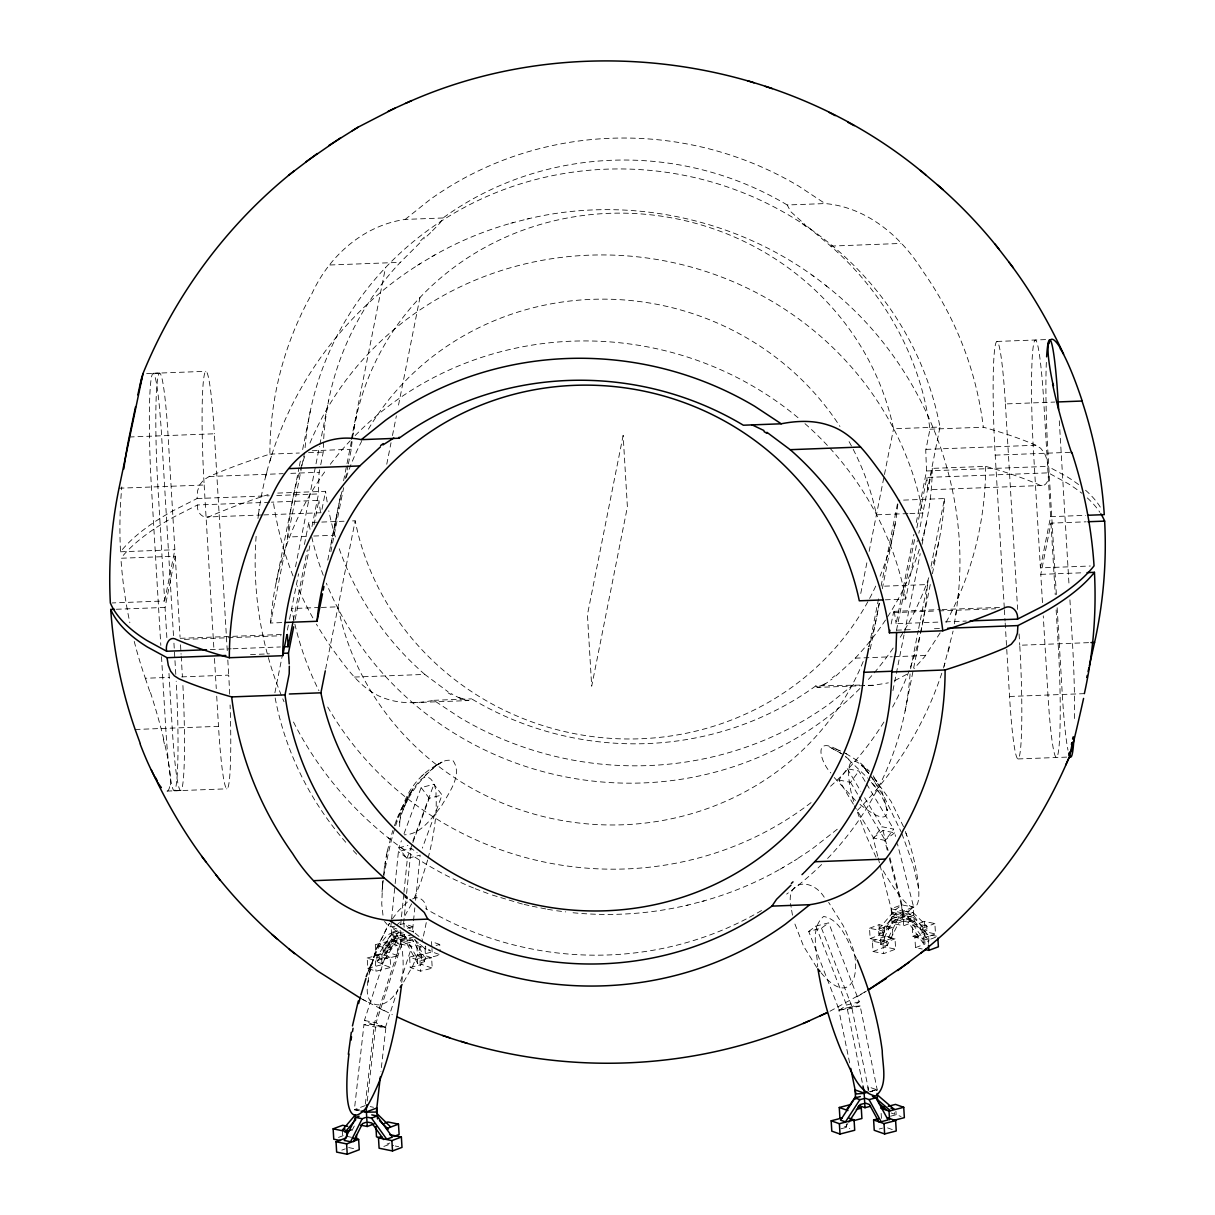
<?xml version="1.0" encoding="UTF-8"?>
<svg xmlns="http://www.w3.org/2000/svg" width="1215" height="1215" viewBox="0 0 1215 1215"><rect width="100%" height="100%" fill="white"/><g stroke="black" fill="none" stroke-linecap="round" stroke-linejoin="round"><path stroke-width="0.75" stroke-dasharray="5 3.75" d="M382.588 884.019L381.738 903.945L383.15 916.733M368.206 980.49C362.176 1009.604 384.289 1012.384 398.049 990.028M256.137 536.301C251.87 592.601 261.605 649.904 284.021 701.723M957.891 598.388C971.195 480.259 919.193 357.423 824.955 284.887M436.474 765.116C413.632 777.797 398.156 803.814 399.781 830.012M401.725 982.464C407.253 948.019 396.394 903.383 372.732 960.427M382.042 891.78L382.831 881.148M391.352 921.259L390.79 926.908L399.765 933.727L403.41 932.786M391.549 919.375L394.981 885.477M395.164 883.594L398.414 851.578L411.186 848.283L417.17 852.824M400.722 924.311L401.284 918.662M401.482 916.778L403.775 894.179M403.957 892.296L407.389 858.398L398.414 851.578M405.856 901.014L403.562 923.597L412.538 930.432L414.831 907.833M406.615 893.481L411.186 848.283M415.591 900.3L420.162 855.102L406.919 858.519L398.793 847.812L401.421 840.734M359.367 1110.768L354.37 1109.751L363.938 1024.701L374.281 1024.625L385.93 1027.009L380.933 1071.387M365.351 1104.131L374.281 1024.625M367.264 1101.033L375.572 1027.085L385.93 1027.009M258.491 514.416C271.644 412.189 332.925 317.54 420.618 263.427M954.352 623.842L956.494 609.702M383.469 874.937L386.598 854.494M382.603 885.188L383.211 880.116M257.975 518.441L259.068 509.328M955.916 614.79L958.468 593.315M368.024 982.343L368.57 977.543M426.268 922.61L422.456 940.881M1078.586 484.572A501.294 144.053 -3.4 0 0 1067.545 477.055L1047.938 466.378L1046.738 458.845L1044.323 452.846L1040.693 448.289L1035.894 445.237A500.884 143.932 -3.4 0 0 983.315 427.194A358.486 342.402 11.3 0 0 922.291 270.383C900.847 236.105 866.629 207.233 825.091 203.558L787.229 204.986L790.722 211.638L804.998 224.517M383.667 876.698C390.137 842.967 397.077 805.727 420.906 779.544C430.763 771.039 436.656 787.107 435.988 795.02C437.263 816.359 433.269 837.651 428.105 858.261M384.122 869.424L384.548 866.614M384.958 863.865L385.322 861.481M859.764 685.093L815.812 685.883C818.895 690.409 827.871 681.418 832.017 679.155M399.462 822.707C403.031 803.297 414.877 786.302 428.394 772.375C435.076 766.589 443.536 757.735 453.165 760.848C462.869 774.942 448.639 793.167 441.607 805.758C432.084 817.619 421.043 834.69 404.185 834.811M369.011 974.521L376.377 948.535L389.453 923.354L388.299 925.192M807.838 226.856L830.741 246.098A305.056 291.357 11.3 0 1 929.961 429.199L925.86 449.869A29.965 2.719 84.2 0 0 925.754 450.568L926.544 470.964L915.761 525.093M319.727 469.765L319.12 472.848A29.965 1.58 -88.5 0 0 319.013 473.455L318.482 493.928L311.769 527.659M330.753 545.262L337.117 513.125M164.678 600.954L174.869 549.742L168.08 435.532A88.163 6.333 87.8 0 0 157.98 376.847A88.163 6.333 87.8 0 0 157.889 486.759L164.678 600.954L112.22 602.944M166.85 637.586L165.058 607.424L175.249 556.197L120.908 558.247A493.503 471.359 11.3 0 0 129.853 622.703M276.048 583.124L298.996 467.851M299.361 466.013L300.454 460.531M302.641 449.55L310.296 411.126M281.743 622.596L270.596 623.022L301.578 467.486M301.943 465.664L304.494 452.846M295.503 566.782L319.469 446.482M319.834 444.629L328.688 400.206M274.894 692.763L282.032 656.935M287.378 630.053L288.456 624.677M289.519 619.301L298.586 573.784M304.418 544.517L308.792 522.556L319.925 522.131M320.73 464.722L323.251 452.117A305.056 291.357 11.3 0 1 400.312 262.349L421.316 241.451M293.301 620.333L307.334 549.909M295.169 619.392L310.311 543.394M314.002 524.85L318.862 500.383L271.446 502.175M277.734 493.093L325.574 491.3L321.489 511.773M351.272 439.602L385.519 267.604M327.777 560.115L341.461 491.513M343.602 480.76L356.435 416.259M330.875 551.731L343.632 487.686M345.455 478.543L348.006 465.74M348.371 463.902L351.287 449.261A274.772 262.44 11.3 0 1 609.004 213.339A274.772 262.44 11.3 0 1 893.557 428.789L939.985 427.042L918.844 533.172M325.65 669.025L355.175 520.81L351.469 520.946M386.75 464.236L391.033 442.731M392.46 435.562L396.379 415.849M398.52 405.096L419.934 297.599M860.752 593.482L867.313 560.54M869.135 551.397L884.08 476.371M884.444 474.533L893.557 428.789M869.014 646.684L879.22 595.456M897.429 503.967L881.027 586.298L927.409 584.552A320.957 306.56 11.3 0 1 891.233 709.514M870.274 649.129L879.341 603.308M882.303 588.759L895.379 522.799M891.172 623.978L893.557 612.102A29.965 2.719 84.2 0 1 893.663 611.783M937.843 622.126L896.123 623.705L913.908 534.357M896.503 630.281L915.032 537.121M916.885 527.857L926.924 477.434L1048.317 472.848L1067.924 483.509A501.294 144.053 -3.4 0 1 1081.821 493.229M885.295 599.815L905.722 599.041L917.386 540.493M1048.317 472.848C1049.912 479.029 1045.933 488.992 1038.339 484.466A500.884 143.932 -3.4 0 0 985.654 466.378L932.285 468.382L928.184 488.992A29.965 1.58 -88.5 0 1 928.063 489.448M892.934 690.576L903.99 635.05M904.37 633.197L920.211 553.6M922.064 544.35L926.848 520.293M910.658 668.721L918.312 630.296M918.677 628.474L928.868 577.231M931.054 566.251L944.541 498.545L898.158 500.307M905.099 710.988L920.393 634.139M920.757 632.316L930.963 581.074M932.421 573.753L939.347 538.989M1040.404 567.891L1050.611 516.679L1043.822 402.469A88.163 6.333 87.8 0 0 1033.707 343.784A88.163 6.333 87.8 0 0 1033.616 453.696L1040.404 567.891L1090.356 566.008M1042.47 602.64L1040.784 574.361L1050.99 523.133L1086.149 521.812M387.251 851.32L392.703 830.635M386.218 856.362L387.539 849.877M787.229 204.986A305.056 291.357 11.3 0 0 443.035 217.971L439.906 223.104L431.416 231.868M815.812 685.883A305.056 291.357 11.3 0 1 471.617 698.868C467.168 703.622 456.779 696.347 451.008 693.552M943.554 667.992L953.092 631.071M369.497 972.683L375.374 952.393L386.643 928.078M427.665 860.007L421.089 881.346L413.1 900.983M265.538 476.933L266.951 472.012M270.019 461.032L271.416 456.126M944.025 666.367L944.966 663.086M948.034 652.106L949.447 647.185M397.745 989.663L385.383 1027.51L373.734 1025.126L364.409 1020.448L390.926 939.362L402.56 941.747L411.885 946.424L400.1 982.464M373.734 1025.126L400.236 944.04L390.926 939.362M385.383 1027.51L376.058 1022.833L402.56 941.747M941.792 673.216C924.463 725.644 894.513 773.925 855.117 812.638M420.861 945.984L412.948 965.53L403.076 983.041M394.343 825.775L400.661 810.299L408.726 795.309M404.048 833.642L421.149 787.578L433.922 784.283L442.047 794.975L422.319 848.131M412.887 840.977L433.922 784.283M406.919 858.519L412.174 844.349M412.842 842.572L429.275 798.285L442.047 794.975M367.431 973.428L374.372 956.57M368.661 970.679L371.501 963.328L370.028 966.745M397.928 816.51L398.581 814.916M396.09 821.036L396.576 819.852M400.661 810.299L402.712 806.061M404.899 803.328L413.282 788.292L407.511 797.283M411.688 903.793L404.717 916.004M352.016 1130.542L354.507 1125.606M880.799 944.465L880.51 939.59L892.144 916.596L906.618 911.159L912.921 912.45L926.726 925.906L927.015 930.766L920.697 929.475L906.906 916.034L892.433 921.456L880.799 944.465L887.102 945.741L898.736 922.747L913.209 917.325L906.906 916.034M887.102 945.741L886.813 940.881L898.447 917.887L912.921 912.45M940.137 632.894L924.736 656.647L914.196 668.478M408.969 794.929L410.26 792.803M414.087 936.841L396.424 941.412L381.966 963.662L377.06 961.931L376.772 957.055L391.23 934.821L401.831 932.087M377.06 961.931L391.519 939.681L409.182 935.125M381.966 963.662L381.677 958.787L396.12 936.552L404.959 934.259M847.812 1123.586L845.746 1126.761L842.481 1125.606M382.892 946.439L392.794 932.087L399.72 930.295L389.818 944.647L390.106 949.507L383.181 951.299L382.892 946.439L389.818 944.647M383.181 951.299L393.083 936.962L400.008 935.17L412.523 939.575L424.597 961.688L417.671 963.48L405.597 941.367L393.083 936.962M390.106 949.507L400.008 935.17M443.035 217.971L405.187 219.414C363.437 225.458 329.341 255.712 312.042 293.423A358.486 342.402 11.3 0 0 269.882 454.121A500.884 143.932 -3.4 0 0 209.284 476.447L203.68 479.895L199.761 484.739L197.559 490.906L197.088 498.515L172.895 510.832A501.294 144.053 -3.4 0 0 120.528 551.792A493.503 471.359 11.3 0 1 121.804 486.896M392.399 918.844L398.459 910.794L407.359 902.077M853.37 804.193L838.882 780L847.25 768.67L858.899 771.054L865.657 782.354M838.882 780L850.53 782.369L858.899 771.054M877.716 856.135L873.084 838.001L885.31 840.446L893.678 829.131L882.029 826.747L873.661 838.077L854.342 805.803M878.567 929.278L891.643 913.938L897.308 911.812L913.422 915.108L928.655 936.218L928.943 941.093L923.279 943.22L908.045 922.094L891.932 918.813L878.855 934.138L878.567 929.278L884.247 927.136L897.308 911.812M878.855 934.138L884.535 932.011L897.596 916.672L913.71 919.968L928.943 941.093M919.391 549.256A305.056 291.357 11.3 0 1 855.208 658.166L834.583 677.195M425.432 775.383L434.226 767.212L442.063 762.078L435.38 765.739M430.657 232.597L424.005 238.899M397.092 924.752L399.492 922.565M424.05 773.97L421.954 775.869M405.187 219.414L429.503 199.974A328.05 313.318 11.3 0 1 798.574 186.032L825.091 203.558M853.659 684.455L829.344 703.88A328.05 313.318 11.3 0 1 460.272 717.822L433.755 700.311C418.188 703.364 401.694 704.047 386.476 698.929C362.374 691.457 347.475 669.344 333.229 650.116A358.486 342.402 11.3 0 1 316.401 624.1M837.256 829.253L811.24 849.604L794.367 860.691M873.084 838.001L882.986 830.468L894.635 832.852L895.561 836.467M894.635 832.852L884.717 840.385L887.512 851.259M880.04 865.186L892.114 912.313L902.016 904.78L889.942 857.653M892.114 912.313L903.747 914.698L913.665 907.165L897.414 843.726M808.719 931.449L815.903 926.134L828.676 922.838L859.294 1001.768L852.125 1007.068L839.352 1010.364L808.719 931.449L821.507 928.139L828.676 922.838M839.352 1010.364L846.521 1005.063L859.294 1001.768M906.861 674.264L894.301 680.871M829.997 1011.229L865.657 991.546M856.924 996.892L866.417 991.106M431.75 256.745C457.22 241.876 484.709 230.47 513.155 222.634M701.83 901.484C730.261 893.648 757.75 882.257 783.235 867.373M417.504 265.295L434.697 254.983M780.288 869.15L797.465 858.823M825.76 683.483L816.92 687.432L873.798 685.26L888.347 682.845M437.461 764.554L439.754 763.278M269.548 502.251L197.468 504.969L173.274 517.286A501.294 144.053 -3.4 0 0 120.908 558.247M209.132 476.508L283.201 473.653M394.86 926.24L389.089 926.893L384.532 921.41M365.214 1105.589L354.75 1109.523L359.731 1110.54M891.172 908.774L902.806 911.144L913.27 907.225L914.136 921.805L903.687 925.739L892.038 923.354L891.172 908.774L901.621 904.841L913.665 907.165M891.932 918.813L897.596 916.672M869.53 928.26L879.022 924.691L892.418 927.425L893.025 937.783L883.533 941.352L870.137 938.603L869.53 928.26L882.925 930.994L892.418 927.425M892.038 923.354L902.502 919.436L914.136 921.805M891.643 913.938L907.757 917.234L913.422 915.108M908.045 922.094L913.71 919.968M338.514 1137.407L343.253 1135.63L343.055 1132.183M870.137 938.603L879.63 935.034L893.025 937.783M912.268 925.906L924.296 921.395L934.867 923.552L935.489 933.91L923.446 938.42L912.875 936.264L912.268 925.906L922.838 928.063L934.867 923.552M872.416 941.154L884.444 936.628L895.015 938.8L895.637 949.143L883.594 953.669L873.023 951.497L872.416 941.154L882.986 943.311L895.015 938.8M341.81 1150.149L345.242 1148.858M912.875 936.264L924.919 931.738L935.489 933.91M873.023 951.497L885.067 946.986L895.637 949.143M914.865 937.281L924.357 933.712L937.752 936.446L928.26 940.015L914.865 937.281L915.487 947.624L922.185 948.991M923.279 943.22L922.99 938.36L928.655 936.218M387.023 1144.074L389.848 1143.011M383.849 1146.428L388.603 1144.651L393.63 1145.669M915.487 947.624L924.979 944.055L924.357 933.712M412.629 898.918C419.676 894.878 426.389 902.016 426.374 909.002M526.93 219.11C630.236 193.99 744.112 219.672 826.883 286.345M398.793 847.812L407.921 845.458M399.917 924.554L403.881 923.628L412.933 926.817L413.252 932.3M407.45 928.245L412.933 926.817M392.794 932.087L405.309 936.507L410.503 935.155M375.283 944.678L386.871 941.686L397.275 945.346L397.897 955.704L386.294 958.696L375.891 955.036L375.283 944.678L385.687 948.353L397.275 945.346M391.974 941.519L404.747 938.223L413.799 941.412L401.026 944.708L391.974 941.519L391.108 926.939L400.16 930.128L401.026 944.708M405.597 941.367L412.523 939.575M375.891 955.036L387.494 952.028L397.897 955.704M367.173 957.997L381.875 954.185L390.076 957.086L390.698 967.444L375.997 971.241L367.781 968.34L367.173 957.997L375.374 960.883L390.076 957.086M417.428 955.734L432.13 951.937L440.346 954.838L425.645 958.635L417.428 955.734L416.821 945.392L420.496 944.435M436.048 945.437L439.724 944.48L440.134 951.391M409.622 957.116L421.21 954.124L431.614 957.8L432.236 968.142L420.633 971.15L410.23 967.474L409.622 957.116L420.026 960.792L431.614 957.8M367.781 968.34L382.482 964.543L390.698 967.444M405.309 936.507L417.383 958.605L424.308 956.812L424.597 961.688M410.23 967.474L421.833 964.467L432.236 968.142M573.04 912.754C611.449 916.52 650.496 913.969 688.055 905.008M849.619 1062.897L838.836 1009.908L851.609 1006.612L860.144 1005.959L877.245 1090.007L869.94 1091.905M838.836 1009.908L847.371 1009.27L860.144 1005.959M869.606 1091.693L876.911 1089.809L867.875 1086.62L868.087 1090.265M840.977 1128.781L846.49 1127.353L849.771 1128.522M890.625 1116.175L896.138 1114.747L901.059 1116.494M879.204 1129.008L882.53 1128.143M510.816 223.241L529.041 218.563M685.943 905.57L704.168 900.877M197.468 504.969C196.45 512.943 204.029 520.582 211.607 515.631A500.884 143.932 -3.4 0 1 268.075 494.627M877.245 1090.007L868.71 1090.66L851.609 1006.612M873.19 685.29L864.032 685.351M1042.09 485.484L927.865 489.827M329.979 264.991L400.312 262.349M830.741 246.098L901.074 243.44M153.105 373.309L205.851 371.319M996.892 341.445L1045.887 339.593M129.215 437.005L214.372 433.785L227.357 652.501M1004.289 607.865L995.207 455.139A88.163 6.333 87.8 0 1 995.298 345.242A88.163 6.333 87.8 0 1 1005.413 403.927L1054.742 402.059M312.285 450.735L351.287 449.261M269.882 454.121L299.33 453.013M308.519 452.663L323.251 452.117M929.961 429.199L983.315 427.194M290.795 473.364L319.226 472.286M925.936 449.383L1035.894 445.237M119.024 488.217L204.166 485.013A88.163 6.333 87.8 0 1 204.257 375.101A88.163 6.333 87.8 0 1 214.372 433.785M995.207 455.139L1071.797 452.253M197.088 498.515L269.168 495.781M276.747 495.507L318.482 493.928M926.544 470.964L1047.938 466.378M321.049 512.73L263.701 514.917M261.848 514.978L206.915 517.013M321.778 522.07L344.042 521.22M306.302 536.316L287.727 537.015A320.957 306.56 11.3 0 1 305.071 455.473M313.728 536.043L334.155 535.268A274.772 262.44 11.3 0 1 341.977 491.559M908 513.596L876.425 514.795A274.772 262.44 11.3 0 0 847.478 438.782M909.853 513.535L922.853 513.049A320.957 306.56 11.3 0 0 638.726 256.972A320.957 306.56 11.3 0 0 309.126 445.085M120.528 551.792L174.869 549.742M1050.611 516.679L1085.77 515.342M116.351 609.262L165.058 607.424M1040.784 574.361L1083.34 572.751M319.499 607.5L291.661 608.548A320.957 306.56 11.3 0 0 318.922 690.667M321.352 607.439L338.043 606.801A274.772 262.44 11.3 0 0 584.142 823.588A274.772 262.44 11.3 0 0 864.305 658.758M180.215 638.331L281.576 634.473M893.936 611.358L940.182 609.596M942.035 609.535L1000.796 607.348M184.346 639.394L281.029 635.749M893.435 612.618L937.038 610.978M938.922 610.902L995.799 608.761M210.301 649.6L231.154 648.81M233.052 648.749L280.483 646.957M945.437 621.852L966.305 621.062M250.518 654.566L269.487 653.837M896.503 630.175L913.574 629.522M934.441 628.732L940.137 628.519M134.242 641.414A493.503 471.359 11.3 0 0 145.329 678.259L169.447 677.363M181.612 676.892L228.709 675.115A88.163 6.333 87.8 0 1 229.696 694.783M1006.749 649.342L1009.544 696.468A88.163 6.333 87.8 0 0 1019.658 755.153A88.163 6.333 87.8 0 0 1019.75 645.256L1090.933 642.568M354.461 677.059L424.794 674.416L448.077 691.791M855.208 658.166L892.235 656.753M894.088 656.692L925.557 655.508M433.755 700.311L471.617 698.868M412.781 702.68L468.519 700.569L458.025 697.243M135.154 729.486L218.503 726.342A88.163 6.333 87.8 0 0 227.676 788.155A88.163 6.333 87.8 0 0 230.091 704.958M1009.544 696.468L1084.357 693.644M174.17 790.813L226.916 788.824M1017.973 758.95L1066.952 757.112M146.635 373.552L159.575 373.066M166.987 791.087L180.64 790.57M354.37 1109.751L359.549 1109.72M556.607 910.749L565.734 911.903M545.732 908.926L531.304 906.041M547.54 909.245L554.784 910.521M892.144 916.596L898.447 917.887M926.726 925.906L920.408 924.615L920.697 929.475M892.433 921.456L898.736 922.747M880.51 939.59L886.813 940.881M400.236 944.04L411.885 946.424M364.409 1020.448L376.058 1022.833M363.938 1024.701L375.572 1027.085M370.195 1106.622L373.521 1107.29M395.3 1146.018L398.642 1146.702M346.609 1136.314L351.636 1137.346M348.69 1147.568L353.975 1148.646M524.121 904.431L529.512 905.646M522.329 904.036L490.632 894.544M408.893 930.25L413.799 931.981M439.724 944.48L431.522 941.579L431.826 946.758M391.23 934.821L396.12 936.552M416.821 945.392L425.022 948.277L425.645 958.635M891.218 1113.016L894.483 1114.155L894.194 1109.295M414.725 939.848L425.797 949.325L430.702 951.056L425.159 946.318M391.519 939.681L396.424 941.412M887.573 1127.9L892.767 1129.737M376.772 957.055L381.677 958.787M836.922 749.473C812.729 735.698 820.626 762.443 830.832 772.953M475.171 888.697L488.916 893.891M838.821 750.263L840.704 751.067M835.935 749.078L839.732 750.627M473.486 887.968C395.756 856.195 330.359 795.612 292.739 720.525M360.764 998.441L392.354 1014.722M845.868 753.528L858.701 761.456L869.575 771.373M844.288 752.738L846.734 753.968M362.374 999.292L367.203 1001.859M379.748 1008.465L385.762 1011.655M841.205 753.391L828.812 746.542L842.253 754.12M811.848 275.03L813.594 276.352M388.101 837.773L390.03 839.231M401.39 847.766L403.137 849.088M848.966 759.39L845.549 756.611L867.692 778.025M860.023 804.391C899.905 836.588 888.94 799.303 868.679 779.164M415.181 933.166L422.106 939.089M855.436 800.457L833.915 777.19M864.214 767.789L868.269 771.753M865.475 768.974C839.99 742.228 849.665 792.545 854.494 803.282M906.618 911.159L927.015 930.766M824.226 897.202C811.742 877.291 784.632 879.736 791.193 907.271M821.097 972.82C853.31 1011.457 863.835 966.927 849.163 939.438A128.319 102.045 44.6 0 0 842.997 925.238L828.645 902.365M903.504 826.686L891.02 801.323L873.327 777.129L874.572 778.602M875.726 779.924L876.881 781.291M868.664 773.15L861.238 765.025L869.241 773.925M421.149 787.578L429.275 798.285M816.723 967.413L803.449 945.969L794.048 921.79M873.236 775.823L881.589 790.13L887.39 810.572L887.178 809.463M907.757 917.234L922.99 938.36M870.32 775.292L884.596 797.754L901.166 831.926M872.021 777.615L877.321 785.498M866.629 783.964L893.678 829.131M847.25 768.67L860.782 791.254M864.64 797.708L882.029 826.747M850.53 782.369L858.261 795.278M859.218 796.888L885.31 840.446M894.286 611.57L896.108 623.599M883.138 870.699C933.15 955.461 920.317 870.532 906.01 833.308M414.816 939.453L424.308 956.812M876.045 857.183L866.568 836.527L856.59 809.949M856.545 958.438C848.192 943.918 842.223 920.044 823.649 916.444C809.813 928.123 817.179 950.95 817.695 966.76M901.849 833.566L913.255 865.156L918.722 889.031M821.507 928.139L852.125 1007.068M815.903 926.134L846.521 1005.063M905.342 831.5L906.724 835.267M145.329 678.259L150.189 692.823M320.456 511.971L318.877 500.489M927.668 489.569L926.939 477.647M882.986 830.468L888.089 850.409M889.365 858.504L903.747 914.698M878.187 857.942L879.569 863.379M163.281 739.1L164.602 744.719M847.371 1009.27L862.24 1082.352M792.469 915.184L791.405 908.835M1059.283 420.785L1069.139 586.693M1069.929 599.891L1072.496 643.267A88.163 6.333 87.8 0 1 1074.455 721.178M1056.367 594.56L1047.968 453.149A88.163 6.333 87.8 0 1 1046.388 361.432M1057.141 607.758L1062.305 694.479A88.163 6.333 87.8 0 0 1068.015 750.217M1050.99 523.133L1055.243 594.788M1056.139 609.869L1058.159 643.798A88.163 6.333 87.8 0 1 1058.068 753.695A88.163 6.333 87.8 0 1 1047.953 695.026L1043.26 615.838M1005.413 403.927L1017.623 609.429M1019.081 633.941L1019.75 645.256M1004.395 609.748L1005.063 621.047M1005.185 622.946L1006.627 647.443M928.26 940.015L928.473 943.463M924.296 921.395L924.919 931.738M922.838 928.063L923.446 938.42M902.806 911.144L903.687 925.739M901.621 904.841L902.502 919.436M895.926 1111.3L896.138 1114.747M884.247 927.136L884.535 932.011M884.444 936.628L885.067 946.986M882.925 930.994L883.533 941.352M882.986 943.311L883.594 953.669M879.022 924.691L879.63 935.034M881.133 1113.38L881.437 1118.559M846.278 1123.905L846.49 1127.353M431.933 948.49L432.13 951.937M425.615 946.09L425.797 949.325M421.21 954.124L421.833 964.467M420.026 960.792L420.633 971.15M417.383 958.605L417.671 963.48M403.881 923.628L404.109 927.288M404.534 934.578L404.747 938.223M386.871 941.686L387.494 952.028M385.687 948.353L386.294 958.696M381.875 954.185L382.482 964.543M375.374 960.883L375.997 971.241M342.311 1130.132L342.6 1134.992M227.812 660.034L228.709 675.115M204.166 485.013L214.022 650.921M214.478 658.469L216.27 688.632M216.71 696.165L218.503 726.342M175.249 556.197L180.078 637.268M180.519 644.816L181.081 654.247M181.187 656.13L182.417 676.861M173.487 635.627L161.61 435.775A88.163 6.333 87.8 0 0 151.511 377.106A88.163 6.333 87.8 0 0 151.419 487.002L160.82 645.378M173.942 643.175L175.947 677.104M168.976 673.414L172.226 728.089A88.163 6.333 87.8 0 0 182.083 787.897A88.163 6.333 87.8 0 0 182.888 685.108M161.504 656.677L165.756 728.332A88.163 6.333 87.8 0 0 175.735 787.593A88.163 6.333 87.8 0 0 176.19 681.19M871.428 782.475A128.319 47.37 32.3 0 1 878.521 792.043M373.628 957.405A128.319 92.856 -55.2 0 1 379.277 942.749M402.97 810.01A128.319 56.543 -33.5 0 1 407.708 799.986M985.654 466.378A358.486 342.402 11.3 0 1 944.587 625.118M312.847 617.873A358.486 342.402 11.3 0 1 297.083 585.843M293.028 575.956A358.486 342.402 11.3 0 1 273.542 503.223M932.285 468.382A305.056 291.357 11.3 0 1 921.942 540.69M424.794 674.416A305.056 291.357 11.3 0 1 338.712 547.266M335.386 536.954A305.056 291.357 11.3 0 1 328.794 510.786M327.169 501.947A305.056 291.357 11.3 0 1 325.574 491.3M805.682 226.4A70.591 5.042 39 0 1 802.173 223.499M420.663 240.661A70.591 3.691 -43.5 0 1 424.384 237.138M1085.542 490.222A501.294 144.053 -3.4 0 1 1101.322 508.781M451.114 694.631A70.576 32.744 43.2 0 1 448.107 692.854M834.781 675.844A70.591 24.406 -49.2 0 1 832.29 677.788M1087.303 497.922A501.294 144.053 -3.4 0 1 1099.894 512.335M169.599 786.697A86.705 13.061 72.9 0 1 164.222 790.373M165.043 745.403A86.705 12.849 72.3 0 1 170.054 787.943M150.447 692.474A93.054 12.97 72.8 0 1 163.949 740.087M883.897 722.059A320.957 306.56 11.3 0 1 829.238 787.457M811.058 802.629A320.957 306.56 11.3 0 1 326.774 705.399M910.065 673.961A320.957 306.56 11.3 0 1 826.883 859.202M821.629 864.503A320.957 306.56 11.3 0 1 786.652 894.073M761.532 910.536A320.957 306.56 11.3 0 1 425.66 908.683M356.678 854.206A320.957 306.56 11.3 0 1 352.988 850.318M345.743 842.268A320.957 306.56 11.3 0 1 275.152 697.926M270.596 623.022A320.957 306.56 11.3 0 1 326.152 469.886M330.298 464.297A320.957 306.56 11.3 0 1 350.117 440.832M355.144 435.578A320.957 306.56 11.3 0 1 799.622 419.038M804.968 423.655A320.957 306.56 11.3 0 1 905.722 599.041M879.128 603.217A274.772 262.44 11.3 0 1 868.71 646.699M346.214 477.601A274.772 262.44 11.3 0 1 361.599 441.379M368.403 429.168A274.772 262.44 11.3 0 1 839.945 426.419M944.541 498.545A320.957 306.56 11.3 0 1 931.92 568.225M928.807 577.687A320.957 306.56 11.3 0 1 899.115 639.09M893.192 648.051A320.957 306.56 11.3 0 1 866.052 682.025M859.84 688.541A320.957 306.56 11.3 0 1 326.334 583.17M323.251 575.272A320.957 306.56 11.3 0 1 311.511 536.012M310.068 529.3A320.957 306.56 11.3 0 1 308.792 522.556M305.102 447.652A320.957 306.56 11.3 0 1 608.138 169.113A320.957 306.56 11.3 0 1 939.985 427.042M897.839 504.073A274.772 262.44 11.3 0 1 880.07 576.153M875.726 586.116A274.772 262.44 11.3 0 1 593.725 736.746A274.772 262.44 11.3 0 1 355.175 520.81M623.143 435.41L587.437 614.699L591.69 686.217L627.396 506.928L623.143 435.41"/><path stroke-width="1.5" d="M348.341 1054.316L351.302 1032.294M348.978 1054.058C347.551 1063.383 339.805 1139.321 366.611 1107.336C388.101 1070.582 396.151 1027.525 401.451 985.775M361.022 1111.118L366.019 1112.135L366.854 1104.739M380.31 1076.93L376.361 1112.059L366.019 1112.135M114.483 609.322L110.732 609.474A501.294 144.053 -3.4 0 0 147.44 647.048L167.047 657.71L168.262 665.258L170.662 671.242L174.292 675.798L178.97 678.805A500.884 143.932 -3.4 0 0 231.67 696.909A358.486 342.402 11.3 0 0 292.694 853.705C314.138 887.983 348.356 916.854 389.894 920.545L427.756 919.117L424.263 912.45L409.987 899.571M206.504 649.752L166.668 651.255C165.164 645.013 169.067 635.05 176.767 639.682A500.884 143.932 -3.4 0 0 229.331 657.725A358.486 342.402 11.3 0 1 271.492 497.026C287.256 460.895 319.591 430.869 361.326 439.648L399.188 438.22L399.128 437.187M350.983 1040.253L351.53 1036.805M427.756 919.117L427.771 919.026A305.056 291.357 11.3 0 0 771.95 906.117L809.798 904.689C851.548 898.644 885.644 868.391 902.942 830.665A358.486 342.402 11.3 0 0 945.103 669.966A500.884 143.932 -3.4 0 0 1005.701 647.656L1011.305 644.208L1015.224 639.363L1017.426 633.197L1017.897 625.588L1042.09 613.256A501.294 144.053 -3.4 0 0 1094.442 572.326A493.487 471.344 11.3 0 1 1084.357 693.644M352.456 1031.717L353.079 1028.33M399.188 438.22L399.203 438.129A305.056 291.357 11.3 0 1 743.367 425.22L781.23 423.792C796.797 420.739 813.291 420.056 828.509 425.159C852.611 432.646 867.51 454.744 881.756 473.987A358.486 342.402 11.3 0 1 942.779 630.782A500.884 143.932 -3.4 0 0 1003.377 608.472C1010.956 603.49 1018.58 611.13 1017.517 619.118L970.102 620.911M229.331 657.725L282.7 655.705L286.831 635.005A29.965 1.58 -88.5 0 1 286.922 634.701M284.28 646.805L288.061 646.669L292.937 622.202M289.185 663.906L288.456 653.123L293.696 626.803M407.162 897.232L384.259 878.005A305.056 291.357 11.3 0 1 285.024 694.889L289.155 674.082A29.965 2.719 84.2 0 0 289.216 673.475L289.307 666.2M285.464 622.46L317.039 621.275L322.491 593.816M323.22 590.156L323.949 586.496M868.649 648.521L863.911 672.305A274.772 262.44 11.3 0 1 605.966 910.779A274.772 262.44 11.3 0 1 320.912 692.808L325.286 670.847M942.779 630.782L889.41 632.802L889.912 630.281M805.697 870.973L814.673 861.754A305.056 291.357 11.3 0 0 891.749 671.986L895.88 651.164A29.965 1.58 -88.5 0 0 895.971 650.557L896.594 632.438M352.456 1025.931L358.303 1000.993M135.518 406.904L129.215 437.005A493.503 471.359 11.3 0 0 123.808 468.975M771.95 906.117L776.567 899.297L790.98 885.188M140.424 384.289L142.93 373.719L119.024 488.217A493.487 471.344 11.3 0 0 110.352 603.005A501.294 144.053 -3.4 0 0 147.061 640.578L166.668 651.255M1100.836 513.778A501.294 144.053 -3.4 0 1 1104.648 521.114A493.503 471.359 11.3 0 1 1094.578 642.431L1089.399 665.623M1086.757 677.408L1087.197 675.449M1088.078 671.515L1088.959 667.582M358.622 1003.499L360.43 996.756M360.87 995.07L365.928 978.515M366.186 976.632L367.431 973.428M142.93 373.688C175.142 294.729 227.448 223.97 294.227 170.844M920.757 953.243C985.79 901.5 1037.139 833.034 1069.519 756.55M1065.707 765.025L1069.322 757.021M359.093 1116.251L355.889 1117.451L344.24 1140.46L350.558 1141.751L362.192 1118.742L365.411 1117.542M353.337 1141.69L362.48 1123.617L365.7 1122.402M860.311 1096.553L855.011 1097.935L840.552 1120.169L845.458 1121.901L859.901 1099.651L863.44 1098.74M848.845 1121.992L860.19 1104.526L863.728 1103.615M846.658 1109.538L855.588 1096.629M400.084 987.355L402.089 984.545M355.387 1114.808L342.311 1130.132L345.151 1129.069M344.969 1132.213L355.676 1119.668M282.7 655.705A305.056 291.357 11.3 0 1 359.777 465.937L380.416 446.892M804.968 871.702L803.859 872.795M803.115 873.539L801.991 874.633M361.326 439.648L385.641 420.208A328.05 313.318 11.3 0 1 754.712 406.281L781.23 423.792M809.798 904.689L785.482 924.114A328.05 313.318 11.3 0 1 416.411 938.056L389.894 920.545M305.8 161.899L340.64 137.811M909.2 962.189L868.011 990.134M288.517 175.325L317.191 153.546M926.483 948.778L897.794 970.557M382.968 444.933L393.812 438.023M328.809 145.511L358.076 127.195L394.845 108.226M886.175 978.576L868.634 989.724M352.32 130.734L358.076 127.195M1017.517 619.118L1041.711 606.801A501.294 144.053 -3.4 0 0 1094.047 565.871A493.487 471.344 11.3 0 0 1071.797 452.253M405.567 103.366C574.163 26.927 784.04 55.45 925.708 174.884M397.427 1017.031C525.776 1077.341 680.005 1078.677 809.418 1020.722M820.14 1015.861L826.868 1012.794L803.312 1023.501M388.117 111.294L411.672 100.587M363.072 1111.224L366.398 1111.907L376.847 1107.974L377.5 1118.924M340.458 1140.566L333.76 1139.199L333.138 1128.841L342.645 1125.272L347.672 1126.305M371.486 1118.104L377.151 1115.962L392.399 1137.088L386.734 1139.214L371.486 1118.104L367.902 1117.36M333.138 1128.841L346.548 1131.575L351.287 1129.798M360.612 1125.136L367.264 1126.487L374.235 1123.875M384.487 1123.268L387.919 1121.977L398.49 1124.133L399.112 1134.491L393.949 1136.42M353.352 1138.303L358.638 1139.381L359.26 1149.739L347.217 1154.25L336.646 1152.093L336.039 1141.736L346.351 1137.863M386.461 1128.659L398.49 1124.133M336.039 1141.736L346.609 1143.892L358.638 1139.381M389.666 1134.643L401.375 1137.027L401.998 1147.385L392.506 1150.954L379.095 1148.205L378.488 1137.863L381.647 1136.678M378.488 1137.863L391.883 1140.596L401.375 1137.027M925.526 949.674L928.883 950.358L938.375 946.804L937.859 938.177M855.633 1099.043L855.087 1089.916L864.138 1093.105L867.783 1092.164M869.074 1099.605L876 1097.813L888.089 1119.926L881.164 1121.718L869.074 1099.605L865.505 1098.345M839.899 1117.846L839.276 1107.503L850.88 1104.496M856.317 1109.447L861.283 1108.171L861.906 1118.514L853.613 1120.655M858.975 1105.574L865.004 1107.7L870.472 1106.288M849.163 1118.165L854.084 1119.896L854.707 1130.254L840.005 1134.051L831.789 1131.15L831.182 1120.807L842.192 1117.952M884.505 1107.245L880.829 1108.201L889.031 1111.102L903.732 1107.305L904.355 1117.648L893.329 1120.503M888.18 1106.303L895.516 1104.405L903.732 1107.305M831.182 1120.807L839.383 1123.708L854.084 1119.896M886.95 1117.557L895.622 1120.61L896.245 1130.968L884.642 1133.959L874.238 1130.284L873.615 1119.941L878.597 1118.65M873.615 1119.941L884.019 1123.602L895.622 1120.61M1056.549 401.998L1082.018 401.026A493.503 471.359 11.3 0 1 1104.268 514.644L1087.607 515.281M289.428 468.595L359.777 465.937M766.908 432.297L790.19 449.687L860.524 447.029M1088.002 521.736L1104.648 521.114M1087.03 572.614L1094.442 572.326M883.442 599.891L859.294 600.802A274.772 262.44 11.3 0 0 574.756 385.337A274.772 262.44 11.3 0 0 317.039 621.275M167.047 657.71L225.853 655.493M282.761 653.336L288.456 653.123M947.715 628.231L1017.897 625.588M1090.933 642.568L1094.578 642.431M289.383 693.993L320.912 692.808M863.911 672.305L891.734 671.257M231.67 696.909L285.024 694.889M891.749 671.986L945.103 669.966M313.91 880.662L384.259 878.005M814.673 861.754L885.006 859.096M371.79 1114.869L377.151 1115.962M355.889 1117.451L362.192 1118.742M368.206 1122.235L371.775 1122.964L383.758 1139.564M381.783 1137.923L376.498 1136.845L375.891 1126.487M765.329 86.371L772.345 88.619M747.681 80.767L754.044 82.802M442.64 1035.469L449.656 1037.732M460.941 1041.285L467.304 1043.336M751.614 424.658L763.977 430.55M872.431 1096.553L876 1097.813M890.929 1108.141L894.194 1109.295L877.579 1095.095M855.011 1097.935L859.901 1099.651M865.794 1103.22L869.363 1104.481L878.855 1121.84M857.82 1106.941L861.283 1108.171M839.276 1107.503L847.949 1110.556M829.222 112.448L835.237 115.638M847.781 122.244L854.221 125.661M360.764 998.441L318.087 971.301L289.276 949.204M937.418 184.862C960.002 204.409 980.733 226.157 999.277 249.561M215.708 874.527C234.252 897.946 254.983 919.694 277.567 939.241M920.423 170.419L942.962 189.54M272.023 934.563L294.562 953.669M877.868 1099.955L890.322 1110.616M878.506 1102.962L886.813 1110.07M376.665 1113.32L390.455 1126.761M379.46 1120.625L388.238 1129.191M817.801 968.841L820.003 971.499M1008.966 262.212C1030.609 290.613 1048.545 321.762 1063.611 354.112M151.374 769.991C166.44 802.325 184.376 833.49 206.018 861.891M994.994 244.063L1013.401 267.892M201.599 856.211L219.991 880.04M157.403 780.941L155.596 777.813M1060.042 348.371L1060.741 349.54M857.228 959.956C869.393 988.934 878.065 1019.461 882.227 1050.626C882.333 1064.932 888.621 1085.861 875.59 1096.036C856.499 1092.164 850.576 1067.484 842.01 1052.524C830.847 1026.098 822.798 998.35 818.151 970.041M140.165 743.291L135.154 729.486A493.487 471.344 11.3 0 1 110.732 609.474M287.302 634.488L287.666 638.3M1053.511 385.762L1053.041 383.484M862.984 1086.013L864.473 1093.318L855.937 1093.956L850.728 1068.38M1058.614 409.47L1058.159 401.937A88.163 6.333 87.8 0 0 1046.631 356.83M928.564 945.194L928.883 950.358M889.031 1111.102L889.547 1119.729M884.019 1123.602L884.642 1133.959M877.124 1093.454L877.564 1100.744M864.138 1093.105L865.004 1107.7M839.383 1123.708L840.005 1134.051M391.883 1140.596L392.506 1150.954M366.398 1111.907L367.264 1126.487M356.451 1134.916L356.648 1138.364M355.069 1114.99L355.403 1120.458M346.548 1131.575L346.852 1136.754M346.609 1143.892L347.217 1154.25M287.727 639.303L288.061 646.669M1073.984 736.943A88.163 6.333 87.8 0 1 1068.714 753.133M790.19 449.687A305.056 291.357 11.3 0 1 889.41 632.802M764.068 431.629A70.576 31.089 42.4 0 1 766.923 433.36M380.614 445.556A70.576 26.031 -50.1 0 1 383.241 443.581M1060.634 349.039A92.993 14.17 74.1 0 1 1082.094 400.707M1048.925 343.693A86.736 12.682 73.7 0 1 1059.784 347.156M1052.676 382.877A86.736 12.514 73.2 0 1 1048.56 342.63M1071.645 453.165A92.993 12.773 73.6 0 1 1052.6 384.183M137.827 394.905A91.581 1.063 -78.5 0 1 141.958 376.589M404.99 896.776A70.591 3.022 39.2 0 1 407.116 898.538M793.015 881.862A70.576 1.64 -43.5 0 1 791.36 883.426M1083.583 698.428A93.175 1.747 -77.8 0 1 1071.098 751.553M1069.777 757.112A86.69 1.048 -77.4 0 1 1072.526 742.244M1069.124 755.472A86.69 0.881 -76.8 0 1 1069.23 754.94M1069.656 752.814A86.69 0.881 -76.8 0 1 1069.823 751.933M1071.417 744.446A86.69 0.881 -76.8 0 1 1071.782 742.775M1072.602 739.069A86.69 0.881 -76.8 0 1 1073.042 737.019M155.748 778.618A93.039 14.61 73.3 0 1 140.135 744.005M161.367 787.578A86.705 13.061 72.9 0 1 157.722 782.445"/></g></svg>
